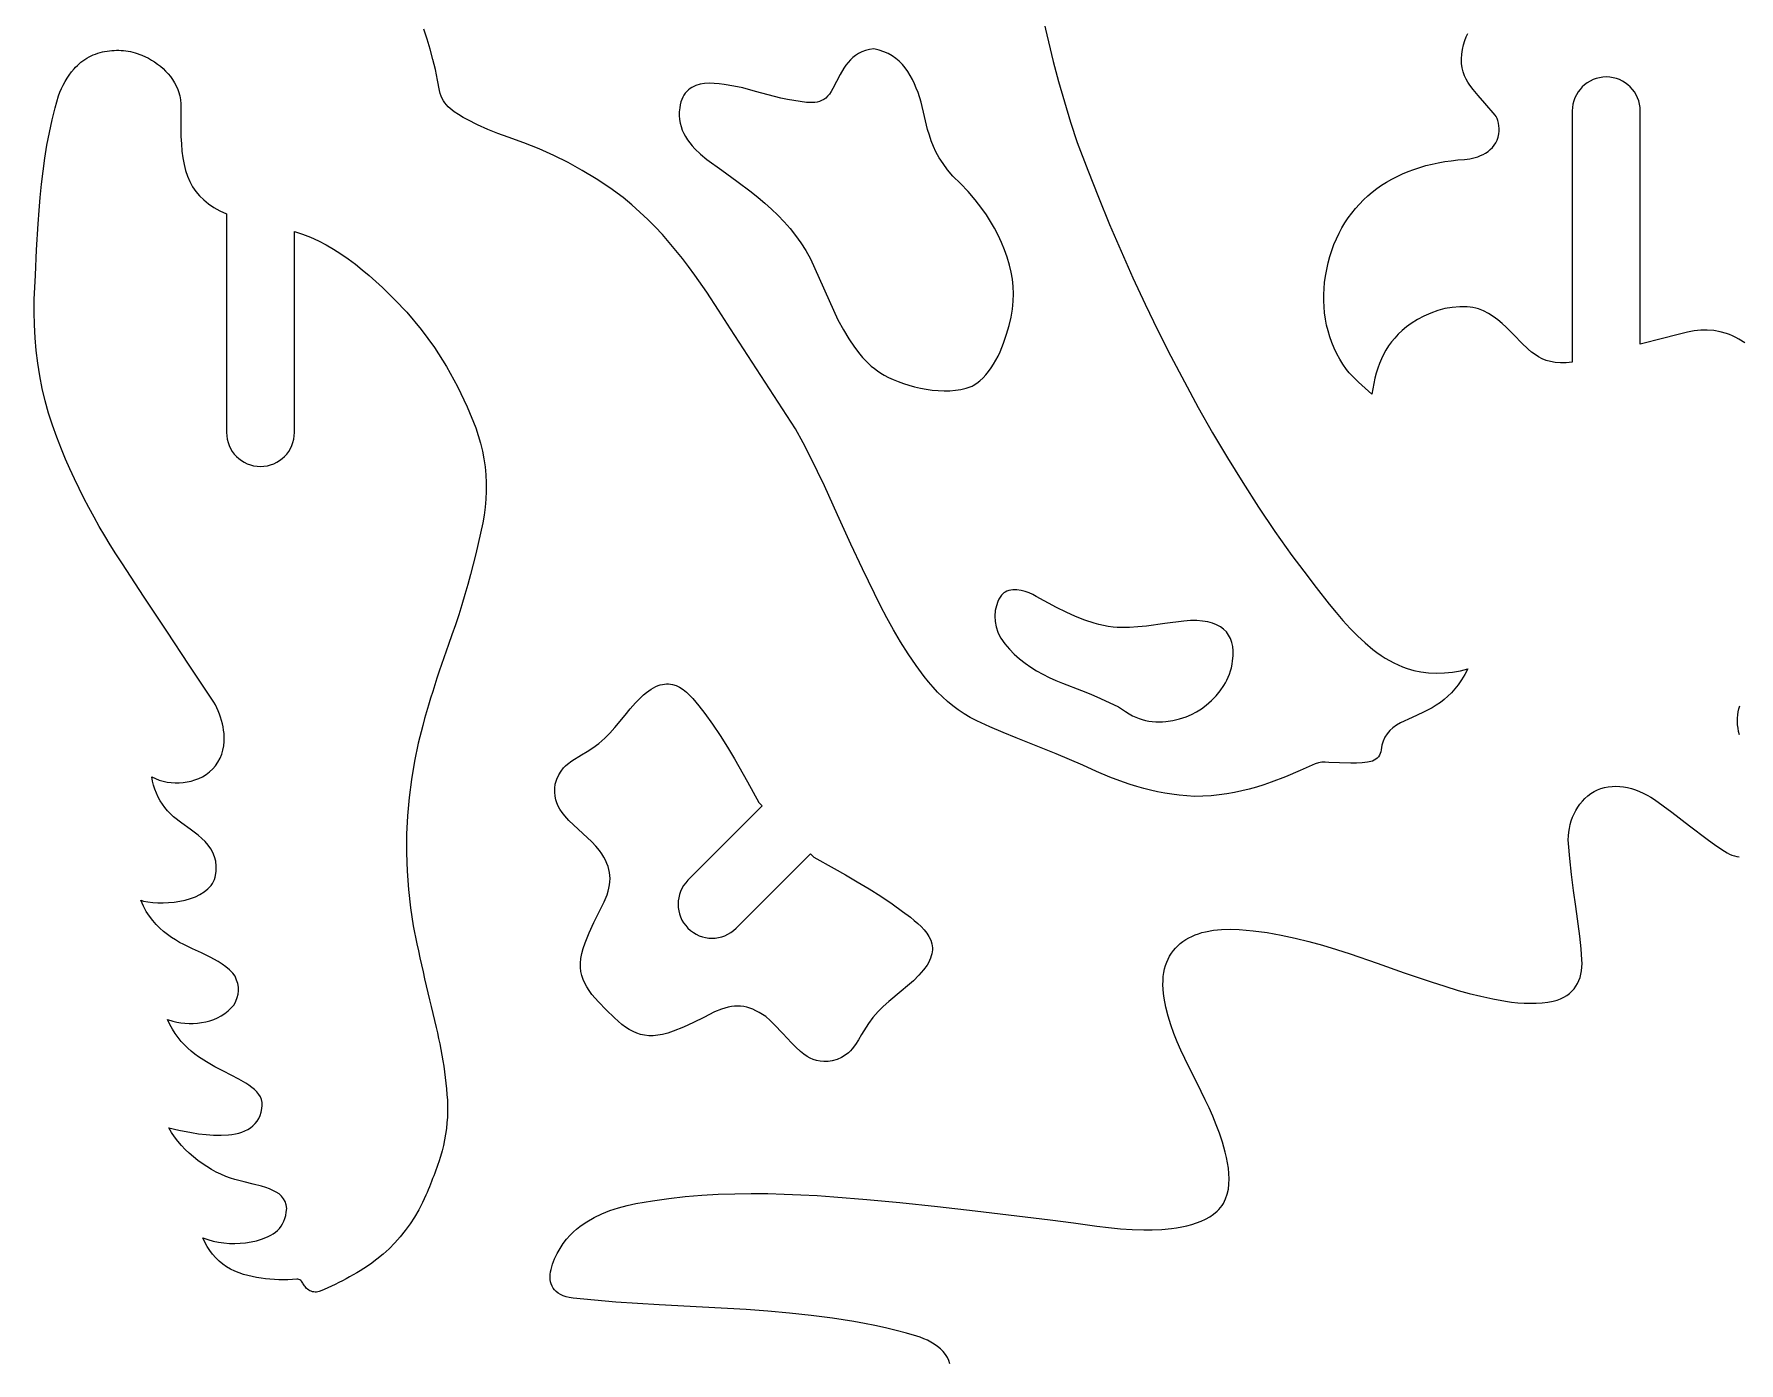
# Model space of a CAD drawing. Extents: x 4 to 246, y 5 to 420.
# Drawn here: x 4.5 to 79.9, y 166.5 to 225.2 of the extents above; entities that cross this region are included whole.
import ezdxf

# ---------------------------------------------------------------- set-up
doc = ezdxf.new("R2010")
doc.units = 0
doc.layers.add('IMPORT_-_TIRANO', color=18, linetype='CONTINUOUS')

msp = doc.modelspace()

# ---------------------------------------------------------------- linework, layer by layer
at = {"layer": 'IMPORT_-_TIRANO'}
for points in [[(49.134, 225.743), (49.331, 224.875), (49.547, 223.998), (49.784, 223.114), (50.039, 222.221), (50.314, 221.322), (50.607, 220.417), (51.068, 219.204), (51.544, 218), (52.035, 216.805), (52.543, 215.62), (53.067, 214.444), (53.608, 213.278), (54.167, 212.121), (54.744, 210.975), (55.34, 209.838), (55.955, 208.711), (56.591, 207.595), (57.247, 206.488), (57.925, 205.392), (58.624, 204.307), (59.346, 203.232), (60.091, 202.167), (60.619, 201.484), (61.169, 200.758), (61.745, 200.017), (62.044, 199.652), (62.352, 199.294), (62.668, 198.948), (62.994, 198.618), (63.33, 198.307), (63.677, 198.018), (63.855, 197.884), (64.035, 197.757), (64.219, 197.638), (64.405, 197.527), (64.595, 197.424), (64.788, 197.331), (64.984, 197.247), (65.183, 197.173), (65.476, 197.088), (65.795, 197.026), (66.134, 196.985), (66.485, 196.969), (66.841, 196.978), (67.196, 197.012), (67.37, 197.04), (67.542, 197.075), (67.709, 197.116), (67.872, 197.165), (67.732, 196.905), (67.591, 196.672), (67.448, 196.461), (67.301, 196.272), (67.149, 196.101), (66.992, 195.946), (66.828, 195.806), (66.657, 195.676), (66.476, 195.556), (66.287, 195.443), (65.874, 195.226), (65.41, 195.007), (64.887, 194.767), (64.711, 194.669), (64.555, 194.557), (64.418, 194.431), (64.302, 194.29), (64.206, 194.135), (64.13, 193.966), (64.075, 193.781), (64.041, 193.581), (64.024, 193.493), (63.998, 193.413), (63.964, 193.34), (63.921, 193.274), (63.869, 193.215), (63.807, 193.164), (63.735, 193.12), (63.652, 193.084), (63.432, 193.039), (63.195, 193.011), (62.949, 192.998), (62.696, 192.995), (62.193, 193.009), (61.725, 193.028), (61.568, 193.034), (61.419, 193.029), (61.273, 193.006), (61.124, 192.957), (60.461, 192.662), (59.814, 192.39), (59.175, 192.147), (58.856, 192.037), (58.535, 191.937), (58.212, 191.846), (57.885, 191.765), (57.554, 191.694), (57.216, 191.635), (56.872, 191.588), (56.519, 191.554), (56.157, 191.533), (55.785, 191.525), (55.445, 191.545), (55.114, 191.576), (54.789, 191.616), (54.471, 191.666), (54.158, 191.725), (53.85, 191.793), (53.546, 191.869), (53.244, 191.954), (52.945, 192.047), (52.648, 192.148), (52.054, 192.372), (51.456, 192.623), (50.848, 192.9), (50.267, 193.156), (49.681, 193.4), (48.503, 193.87), (47.914, 194.105), (47.327, 194.346), (46.744, 194.598), (46.167, 194.865), (45.88, 195.015), (45.608, 195.177), (45.35, 195.348), (45.105, 195.531), (44.872, 195.723), (44.649, 195.924), (44.437, 196.134), (44.233, 196.353), (44.036, 196.58), (43.847, 196.815), (43.483, 197.305), (43.135, 197.821), (42.792, 198.359), (42.489, 198.882), (42.197, 199.413), (41.915, 199.949), (41.641, 200.491), (41.111, 201.583), (40.596, 202.678), (40.012, 203.965), (39.432, 205.249), (39.133, 205.886), (38.823, 206.519), (38.499, 207.145), (38.156, 207.765), (35.282, 212.191), (34.754, 213.012), (34.231, 213.803), (33.702, 214.565), (33.431, 214.936), (33.154, 215.299), (32.87, 215.657), (32.576, 216.007), (32.272, 216.352), (31.955, 216.69), (31.624, 217.023), (31.279, 217.35), (30.916, 217.671), (30.535, 217.987), (29.942, 218.415), (29.341, 218.815), (28.73, 219.187), (28.107, 219.533), (27.47, 219.853), (26.818, 220.146), (26.148, 220.415), (25.459, 220.66), (25.002, 220.819), (24.55, 220.998), (24.105, 221.197), (23.671, 221.418), (23.462, 221.533), (23.258, 221.653), (23.063, 221.782), (22.884, 221.924), (22.802, 222.002), (22.725, 222.084), (22.655, 222.172), (22.592, 222.267), (22.536, 222.367), (22.489, 222.475), (22.45, 222.591), (22.421, 222.715), (22.337, 223.182), (22.24, 223.642), (22.129, 224.097), (22.006, 224.547), (21.869, 224.993), (21.719, 225.436)], [(80.109, 211.565), (79.843, 211.735), (79.709, 211.809), (79.574, 211.875), (79.438, 211.933), (79.301, 211.984), (79.023, 212.061), (78.741, 212.109), (78.455, 212.13), (78.166, 212.124), (77.873, 212.092), (77.578, 212.037), (77.054, 211.914), (76.532, 211.782), (75.49, 211.506), (75.49, 221.816), (75.483, 221.97), (75.46, 222.119), (75.423, 222.263), (75.372, 222.401), (75.309, 222.532), (75.234, 222.656), (75.147, 222.772), (75.05, 222.878), (74.944, 222.975), (74.828, 223.062), (74.704, 223.137), (74.573, 223.2), (74.435, 223.251), (74.291, 223.288), (74.141, 223.311), (73.988, 223.319), (73.834, 223.311), (73.685, 223.288), (73.541, 223.251), (73.403, 223.2), (73.272, 223.137), (73.148, 223.062), (73.032, 222.975), (72.925, 222.878), (72.828, 222.772), (72.742, 222.656), (72.667, 222.532), (72.603, 222.401), (72.553, 222.263), (72.516, 222.119), (72.493, 221.97), (72.485, 221.816), (72.485, 210.714), (72.21, 210.69), (71.96, 210.686), (71.733, 210.702), (71.526, 210.738), (71.336, 210.791), (71.16, 210.861), (70.996, 210.947), (70.84, 211.047), (70.691, 211.161), (70.544, 211.288), (70.249, 211.575), (69.932, 211.9), (69.571, 212.255), (69.382, 212.427), (69.19, 212.589), (68.991, 212.737), (68.785, 212.869), (68.568, 212.98), (68.34, 213.069), (68.22, 213.103), (68.097, 213.13), (67.969, 213.15), (67.838, 213.162), (67.674, 213.167), (67.51, 213.165), (67.184, 213.137), (66.86, 213.08), (66.542, 212.996), (66.231, 212.887), (65.93, 212.754), (65.641, 212.598), (65.367, 212.423), (65.159, 212.27), (64.969, 212.113), (64.796, 211.95), (64.638, 211.782), (64.494, 211.608), (64.365, 211.429), (64.248, 211.244), (64.143, 211.053), (64.05, 210.856), (63.966, 210.653), (63.891, 210.443), (63.825, 210.228), (63.766, 210.005), (63.713, 209.776), (63.624, 209.297), (63.336, 209.567), (63.042, 209.834), (62.761, 210.107), (62.63, 210.249), (62.511, 210.397), (62.352, 210.62), (62.207, 210.851), (62.076, 211.089), (61.96, 211.332), (61.857, 211.582), (61.767, 211.836), (61.691, 212.094), (61.628, 212.356), (61.579, 212.621), (61.542, 212.889), (61.517, 213.158), (61.505, 213.428), (61.506, 213.7), (61.518, 213.971), (61.542, 214.241), (61.579, 214.51), (61.631, 214.808), (61.695, 215.098), (61.77, 215.378), (61.856, 215.65), (61.952, 215.913), (62.059, 216.168), (62.176, 216.413), (62.302, 216.65), (62.438, 216.878), (62.584, 217.097), (62.739, 217.307), (62.903, 217.509), (63.075, 217.701), (63.256, 217.885), (63.446, 218.06), (63.643, 218.226), (63.848, 218.384), (64.061, 218.532), (64.282, 218.672), (64.51, 218.802), (64.744, 218.924), (64.986, 219.037), (65.234, 219.141), (65.488, 219.236), (65.749, 219.322), (66.015, 219.399), (66.287, 219.468), (66.565, 219.527), (66.848, 219.577), (67.136, 219.619), (67.428, 219.651), (67.725, 219.674), (67.955, 219.701), (68.194, 219.756), (68.314, 219.794), (68.432, 219.841), (68.547, 219.895), (68.658, 219.958), (68.764, 220.029), (68.863, 220.11), (68.953, 220.2), (69.035, 220.3), (69.105, 220.41), (69.164, 220.53), (69.21, 220.661), (69.241, 220.803), (69.252, 220.92), (69.252, 221.041), (69.241, 221.162), (69.222, 221.28), (69.195, 221.39), (69.162, 221.488), (69.124, 221.57), (69.084, 221.631), (68.616, 222.168), (68.331, 222.498), (68.107, 222.77), (67.964, 222.952), (67.864, 223.089), (67.79, 223.215), (67.725, 223.364), (67.666, 223.541), (67.622, 223.727), (67.595, 223.921), (67.587, 224.119), (67.6, 224.324), (67.633, 224.534), (67.681, 224.74), (67.74, 224.934), (67.8, 225.096), (67.864, 225.234)], [(79.877, 194.238), (79.839, 194.391), (79.812, 194.542), (79.795, 194.692), (79.787, 194.839), (79.789, 194.984), (79.8, 195.126), (79.82, 195.264), (79.849, 195.4), (79.886, 195.531)], [(44.972, 166.44), (44.931, 166.589), (44.866, 166.73), (44.781, 166.864), (44.678, 166.989), (44.56, 167.106), (44.429, 167.214), (44.288, 167.313), (44.139, 167.403), (43.985, 167.484), (43.828, 167.555), (43.671, 167.616), (43.516, 167.667), (43.057, 167.798), (42.596, 167.919), (42.133, 168.031), (41.667, 168.134), (41.2, 168.228), (40.731, 168.314), (39.788, 168.464), (38.839, 168.588), (37.886, 168.689), (36.929, 168.773), (35.969, 168.842), (34.046, 168.952), (32.124, 169.053), (31.167, 169.11), (30.213, 169.176), (29.264, 169.255), (28.32, 169.352), (28.157, 169.376), (28.01, 169.411), (27.879, 169.455), (27.763, 169.507), (27.662, 169.568), (27.575, 169.637), (27.501, 169.713), (27.441, 169.795), (27.392, 169.883), (27.356, 169.977), (27.33, 170.075), (27.315, 170.178), (27.31, 170.285), (27.315, 170.394), (27.328, 170.507), (27.35, 170.621), (27.415, 170.854), (27.507, 171.089), (27.619, 171.32), (27.749, 171.544), (27.89, 171.756), (28.038, 171.952), (28.189, 172.127), (28.338, 172.276), (28.476, 172.398), (28.62, 172.513), (28.77, 172.623), (28.925, 172.726), (29.25, 172.913), (29.594, 173.078), (29.953, 173.221), (30.325, 173.343), (30.709, 173.445), (31.102, 173.529), (31.827, 173.654), (32.553, 173.756), (33.28, 173.836), (34.008, 173.897), (34.737, 173.939), (35.466, 173.964), (36.195, 173.973), (36.925, 173.968), (37.656, 173.949), (38.386, 173.919), (39.117, 173.879), (39.847, 173.829), (41.308, 173.709), (42.767, 173.57), (44.431, 173.394), (46.092, 173.203), (49.409, 172.806), (50.44, 172.671), (51.475, 172.53), (51.993, 172.468), (52.511, 172.416), (53.03, 172.378), (53.549, 172.36), (53.924, 172.362), (54.338, 172.381), (54.776, 172.424), (54.999, 172.456), (55.223, 172.496), (55.445, 172.545), (55.664, 172.603), (55.876, 172.671), (56.082, 172.75), (56.278, 172.841), (56.462, 172.944), (56.634, 173.059), (56.79, 173.189), (56.871, 173.269), (56.944, 173.354), (57.01, 173.443), (57.069, 173.536), (57.165, 173.732), (57.237, 173.941), (57.285, 174.159), (57.312, 174.386), (57.32, 174.618), (57.311, 174.855), (57.288, 175.093), (57.252, 175.331), (57.205, 175.567), (57.15, 175.798), (57.025, 176.24), (56.893, 176.639), (56.753, 177.014), (56.6, 177.385), (56.436, 177.752), (56.263, 178.117), (55.902, 178.843), (55.537, 179.57), (55.36, 179.935), (55.189, 180.302), (55.028, 180.673), (54.878, 181.047), (54.743, 181.427), (54.625, 181.811), (54.526, 182.202), (54.449, 182.601), (54.42, 182.809), (54.402, 183.009), (54.395, 183.202), (54.398, 183.386), (54.411, 183.564), (54.434, 183.733), (54.467, 183.895), (54.509, 184.049), (54.561, 184.196), (54.621, 184.336), (54.69, 184.468), (54.768, 184.593), (54.854, 184.711), (54.948, 184.821), (55.05, 184.924), (55.16, 185.021), (55.277, 185.11), (55.401, 185.192), (55.532, 185.267), (55.669, 185.336), (55.813, 185.398), (55.964, 185.453), (56.12, 185.501), (56.282, 185.542), (56.622, 185.606), (56.982, 185.643), (57.361, 185.655), (57.756, 185.643), (58.381, 185.588), (59.002, 185.504), (59.619, 185.395), (60.233, 185.263), (60.844, 185.111), (61.453, 184.942), (62.059, 184.758), (62.663, 184.564), (63.865, 184.153), (65.062, 183.731), (66.255, 183.323), (66.852, 183.131), (67.448, 182.951), (67.924, 182.818), (68.438, 182.688), (68.977, 182.57), (69.53, 182.473), (69.807, 182.435), (70.084, 182.405), (70.359, 182.386), (70.629, 182.378), (70.894, 182.381), (71.152, 182.398), (71.402, 182.429), (71.642, 182.476), (71.814, 182.523), (71.972, 182.581), (72.117, 182.649), (72.248, 182.728), (72.367, 182.816), (72.473, 182.913), (72.568, 183.019), (72.65, 183.133), (72.721, 183.256), (72.78, 183.386), (72.829, 183.523), (72.866, 183.667), (72.894, 183.817), (72.911, 183.974), (72.918, 184.135), (72.916, 184.302), (72.881, 184.779), (72.818, 185.343), (72.639, 186.655), (72.541, 187.362), (72.449, 188.074), (72.371, 188.772), (72.317, 189.435), (72.311, 189.604), (72.317, 189.773), (72.333, 189.942), (72.359, 190.11), (72.396, 190.276), (72.442, 190.439), (72.499, 190.599), (72.566, 190.755), (72.643, 190.905), (72.73, 191.049), (72.826, 191.186), (72.932, 191.315), (73.048, 191.435), (73.173, 191.546), (73.307, 191.646), (73.451, 191.735), (73.599, 191.81), (73.754, 191.869), (73.912, 191.915), (74.075, 191.947), (74.242, 191.965), (74.411, 191.97), (74.583, 191.963), (74.756, 191.942), (74.93, 191.91), (75.105, 191.867), (75.279, 191.812), (75.452, 191.746), (75.624, 191.669), (75.794, 191.582), (75.961, 191.486), (76.125, 191.38), (76.506, 191.111), (76.892, 190.825), (77.67, 190.229), (78.45, 189.638), (78.837, 189.358), (79.22, 189.097), (79.329, 189.031), (79.437, 188.975), (79.545, 188.929), (79.653, 188.893), (79.759, 188.867), (79.864, 188.849)]]:
    msp.add_lwpolyline(points, dxfattribs=at)
for points in [[(41.615, 224.561), (41.423, 224.529), (41.248, 224.484), (41.089, 224.425), (40.943, 224.354), (40.811, 224.271), (40.69, 224.177), (40.578, 224.073), (40.476, 223.96), (40.381, 223.838), (40.291, 223.708), (40.125, 223.428), (39.966, 223.124), (39.803, 222.805), (39.73, 222.674), (39.653, 222.562), (39.573, 222.467), (39.489, 222.388), (39.401, 222.325), (39.309, 222.275), (39.212, 222.237), (39.11, 222.211), (39.003, 222.195), (38.89, 222.189), (38.646, 222.198), (38.078, 222.275), (37.793, 222.325), (37.509, 222.384), (36.943, 222.523), (36.382, 222.679), (35.825, 222.838), (35.43, 222.918), (35.001, 222.993), (34.781, 223.02), (34.561, 223.037), (34.345, 223.04), (34.136, 223.027), (33.935, 222.994), (33.746, 222.938), (33.658, 222.901), (33.573, 222.857), (33.493, 222.805), (33.418, 222.747), (33.348, 222.68), (33.283, 222.605), (33.225, 222.521), (33.172, 222.428), (33.127, 222.326), (33.089, 222.214), (33.058, 222.092), (33.035, 221.959), (33.018, 221.782), (33.016, 221.61), (33.03, 221.443), (33.057, 221.282), (33.098, 221.125), (33.151, 220.972), (33.217, 220.824), (33.294, 220.681), (33.381, 220.541), (33.479, 220.406), (33.585, 220.274), (33.7, 220.146), (33.953, 219.9), (34.231, 219.667), (34.898, 219.193), (35.555, 218.721), (36.193, 218.24), (36.502, 217.993), (36.804, 217.738), (37.096, 217.476), (37.379, 217.204), (37.651, 216.92), (37.911, 216.624), (38.158, 216.314), (38.391, 215.988), (38.608, 215.645), (38.81, 215.283), (40.024, 212.585), (40.272, 212.14), (40.514, 211.741), (40.755, 211.384), (40.997, 211.068), (41.12, 210.924), (41.245, 210.789), (41.373, 210.662), (41.504, 210.544), (41.638, 210.433), (41.777, 210.33), (41.921, 210.234), (42.069, 210.146), (42.261, 210.044), (42.469, 209.947), (42.691, 209.856), (42.924, 209.771), (43.167, 209.694), (43.418, 209.626), (43.675, 209.568), (43.935, 209.52), (44.198, 209.483), (44.46, 209.46), (44.72, 209.449), (44.976, 209.454), (45.226, 209.474), (45.468, 209.51), (45.699, 209.564), (45.919, 209.636), (45.964, 209.657), (46.008, 209.679), (46.161, 209.779), (46.305, 209.893), (46.441, 210.02), (46.57, 210.158), (46.691, 210.306), (46.805, 210.464), (46.912, 210.631), (47.012, 210.804), (47.106, 210.985), (47.193, 211.17), (47.349, 211.553), (47.482, 211.945), (47.595, 212.338), (47.68, 212.707), (47.74, 213.062), (47.775, 213.404), (47.786, 213.737), (47.775, 214.061), (47.742, 214.379), (47.688, 214.694), (47.615, 215.005), (47.514, 215.348), (47.398, 215.682), (47.265, 216.007), (47.117, 216.324), (46.955, 216.634), (46.779, 216.935), (46.591, 217.228), (46.39, 217.513), (46.096, 217.891), (45.782, 218.255), (45.45, 218.605), (45.101, 218.942), (44.87, 219.22), (44.673, 219.488), (44.505, 219.749), (44.363, 220.008), (44.251, 220.247), (44.155, 220.491), (44.07, 220.742), (43.994, 221.003), (43.856, 221.569), (43.715, 222.212), (43.57, 222.628), (43.492, 222.829), (43.409, 223.023), (43.319, 223.21), (43.223, 223.39), (43.118, 223.56), (43.004, 223.721), (42.879, 223.872), (42.742, 224.011), (42.592, 224.138), (42.429, 224.252), (42.251, 224.352), (42.056, 224.437), (41.845, 224.507)], [(20.977, 212.92), (21.609, 212.159), (22.195, 211.356), (22.73, 210.517), (23.214, 209.644), (23.644, 208.74), (24.018, 207.81), (24.133, 207.474), (24.232, 207.134), (24.315, 206.788), (24.382, 206.439), (24.433, 206.087), (24.468, 205.732), (24.486, 205.376), (24.488, 205.02), (24.473, 204.664), (24.443, 204.309), (24.396, 203.956), (24.333, 203.607), (24.236, 203.15), (24.134, 202.695), (24.027, 202.241), (23.914, 201.788), (23.796, 201.337), (23.672, 200.888), (23.542, 200.441), (23.408, 199.995), (23.268, 199.551), (23.122, 199.109), (22.971, 198.669), (22.815, 198.231), (22.71, 197.937), (22.605, 197.643), (22.504, 197.348), (22.404, 197.052), (22.307, 196.755), (22.211, 196.458), (22.117, 196.16), (22.025, 195.861), (21.936, 195.562), (21.848, 195.262), (21.762, 194.961), (21.678, 194.66), (21.48, 193.873), (21.312, 193.078), (21.177, 192.277), (21.074, 191.47), (21.004, 190.66), (20.965, 189.847), (20.959, 189.033), (20.987, 188.22), (21.047, 187.408), (21.138, 186.601), (21.262, 185.797), (21.419, 185), (21.486, 184.692), (21.554, 184.384), (21.623, 184.076), (21.692, 183.768), (21.761, 183.461), (21.832, 183.153), (21.903, 182.846), (21.975, 182.539), (22.047, 182.232), (22.12, 181.926), (22.193, 181.619), (22.268, 181.313), (22.326, 181.07), (22.38, 180.825), (22.432, 180.581), (22.48, 180.335), (22.524, 180.089), (22.566, 179.842), (22.605, 179.595), (22.64, 179.347), (22.673, 179.099), (22.701, 178.85), (22.727, 178.601), (22.75, 178.351), (22.766, 178.1), (22.774, 177.848), (22.774, 177.596), (22.765, 177.343), (22.747, 177.091), (22.721, 176.841), (22.686, 176.591), (22.642, 176.343), (22.59, 176.097), (22.53, 175.852), (22.461, 175.611), (22.384, 175.372), (22.342, 175.247), (22.298, 175.123), (22.253, 175), (22.208, 174.876), (22.162, 174.753), (22.115, 174.63), (22.068, 174.507), (22.019, 174.385), (21.97, 174.263), (21.921, 174.142), (21.87, 174.021), (21.818, 173.899), (21.667, 173.569), (21.5, 173.246), (21.317, 172.933), (21.12, 172.63), (20.908, 172.338), (20.681, 172.057), (20.443, 171.789), (20.191, 171.534), (19.928, 171.292), (19.652, 171.065), (19.367, 170.853), (19.071, 170.657), (18.918, 170.561), (18.762, 170.468), (18.606, 170.376), (18.448, 170.288), (18.289, 170.201), (18.129, 170.116), (17.969, 170.034), (17.807, 169.954), (17.644, 169.876), (17.48, 169.801), (17.316, 169.728), (17.15, 169.657), (17.094, 169.637), (17.036, 169.623), (16.978, 169.615), (16.918, 169.614), (16.859, 169.62), (16.802, 169.632), (16.745, 169.65), (16.691, 169.674), (16.639, 169.704), (16.591, 169.739), (16.545, 169.779), (16.505, 169.825), (16.477, 169.861), (16.45, 169.898), (16.423, 169.936), (16.398, 169.974), (16.374, 170.014), (16.351, 170.055), (16.324, 170.094), (16.29, 170.129), (16.25, 170.155), (16.206, 170.174), (16.16, 170.184), (16.113, 170.184), (15.915, 170.17), (15.718, 170.161), (15.52, 170.159), (15.322, 170.162), (15.124, 170.171), (14.926, 170.186), (14.729, 170.207), (14.532, 170.234), (14.337, 170.267), (14.142, 170.305), (13.948, 170.349), (13.756, 170.4), (13.561, 170.462), (13.372, 170.539), (13.187, 170.631), (13.01, 170.736), (12.841, 170.856), (12.681, 170.989), (12.531, 171.133), (12.392, 171.29), (12.263, 171.455), (12.148, 171.632), (12.044, 171.816), (11.955, 172.008), (12.184, 171.933), (12.417, 171.871), (12.653, 171.823), (12.891, 171.79), (13.131, 171.77), (13.372, 171.764), (13.611, 171.772), (13.851, 171.794), (14.088, 171.83), (14.324, 171.88), (14.595, 171.964), (14.842, 172.066), (14.957, 172.125), (15.064, 172.191), (15.164, 172.263), (15.256, 172.342), (15.34, 172.429), (15.415, 172.525), (15.481, 172.63), (15.538, 172.744), (15.585, 172.869), (15.622, 173.004), (15.648, 173.151), (15.664, 173.31), (15.642, 173.472), (15.596, 173.616), (15.527, 173.742), (15.437, 173.854), (15.328, 173.951), (15.201, 174.037), (15.059, 174.112), (14.904, 174.178), (14.736, 174.237), (14.558, 174.291), (14.179, 174.388), (13.781, 174.483), (13.379, 174.588), (13.175, 174.653), (12.969, 174.73), (12.76, 174.82), (12.551, 174.922), (12.343, 175.035), (12.136, 175.159), (11.933, 175.293), (11.734, 175.437), (11.542, 175.59), (11.356, 175.752), (11.178, 175.921), (11.011, 176.099), (10.854, 176.283), (10.709, 176.473), (10.578, 176.67), (10.462, 176.872), (10.895, 176.775), (11.459, 176.664), (11.773, 176.615), (12.1, 176.576), (12.432, 176.551), (12.764, 176.546), (13.087, 176.564), (13.244, 176.583), (13.396, 176.61), (13.544, 176.646), (13.684, 176.689), (13.818, 176.742), (13.944, 176.805), (14.062, 176.879), (14.169, 176.963), (14.267, 177.059), (14.353, 177.167), (14.427, 177.287), (14.489, 177.421), (14.536, 177.569), (14.569, 177.731), (14.588, 177.868), (14.582, 177.999), (14.553, 178.123), (14.503, 178.24), (14.433, 178.352), (14.345, 178.459), (14.242, 178.562), (14.124, 178.66), (13.993, 178.755), (13.852, 178.848), (13.543, 179.026), (12.874, 179.372), (12.487, 179.576), (12.119, 179.786), (11.771, 180.011), (11.605, 180.131), (11.445, 180.259), (11.291, 180.394), (11.144, 180.539), (11.002, 180.694), (10.868, 180.861), (10.74, 181.04), (10.619, 181.232), (10.506, 181.44), (10.4, 181.663), (10.627, 181.585), (10.804, 181.547), (10.984, 181.518), (11.167, 181.498), (11.351, 181.489), (11.536, 181.491), (11.721, 181.503), (11.905, 181.527), (12.086, 181.562), (12.264, 181.61), (12.438, 181.67), (12.606, 181.743), (12.769, 181.83), (12.924, 181.93), (13.071, 182.044), (13.209, 182.173), (13.337, 182.317), (13.419, 182.474), (13.479, 182.629), (13.517, 182.783), (13.534, 182.937), (13.529, 183.092), (13.502, 183.248), (13.453, 183.408), (13.382, 183.571), (13.29, 183.705), (13.135, 183.858), (12.975, 183.994), (12.809, 184.115), (12.638, 184.225), (12.277, 184.421), (11.894, 184.605), (11.504, 184.786), (11.121, 184.973), (10.933, 185.072), (10.748, 185.177), (10.568, 185.29), (10.391, 185.413), (10.22, 185.547), (10.055, 185.694), (9.896, 185.855), (9.743, 186.033), (9.598, 186.228), (9.461, 186.442), (9.332, 186.678), (9.213, 186.937), (9.337, 186.899), (9.532, 186.863), (9.744, 186.838), (9.969, 186.823), (10.205, 186.82), (10.447, 186.83), (10.691, 186.853), (10.935, 186.889), (11.175, 186.941), (11.407, 187.007), (11.627, 187.089), (11.833, 187.188), (12.019, 187.304), (12.184, 187.438), (12.256, 187.512), (12.322, 187.591), (12.381, 187.674), (12.432, 187.763), (12.474, 187.856), (12.508, 187.955), (12.545, 188.209), (12.551, 188.443), (12.527, 188.658), (12.477, 188.857), (12.402, 189.041), (12.306, 189.212), (12.19, 189.372), (12.057, 189.523), (11.909, 189.666), (11.749, 189.805), (11.401, 190.073), (11.031, 190.341), (10.66, 190.626), (10.526, 190.751), (10.399, 190.884), (10.282, 191.025), (10.173, 191.175), (10.073, 191.332), (9.984, 191.494), (9.905, 191.663), (9.836, 191.837), (9.778, 192.015), (9.732, 192.197), (9.697, 192.381), (9.861, 192.307), (10.03, 192.245), (10.201, 192.195), (10.376, 192.158), (10.554, 192.133), (10.731, 192.121), (10.91, 192.121), (11.088, 192.134), (11.265, 192.16), (11.44, 192.198), (11.611, 192.249), (11.779, 192.311), (11.948, 192.392), (12.108, 192.49), (12.257, 192.606), (12.394, 192.736), (12.517, 192.881), (12.626, 193.039), (12.717, 193.207), (12.793, 193.386), (12.849, 193.571), (12.888, 193.761), (12.907, 193.954), (12.907, 194.148), (12.897, 194.296), (12.879, 194.444), (12.855, 194.591), (12.825, 194.737), (12.788, 194.881), (12.745, 195.023), (12.696, 195.162), (12.641, 195.3), (12.579, 195.434), (12.511, 195.565), (12.438, 195.693), (12.36, 195.817), (11.359, 197.319), (10.361, 198.824), (9.365, 200.33), (8.373, 201.839), (8.116, 202.237), (7.864, 202.639), (7.62, 203.045), (7.382, 203.455), (7.15, 203.869), (6.925, 204.287), (6.705, 204.709), (6.492, 205.134), (6.286, 205.563), (6.086, 205.996), (5.893, 206.431), (5.706, 206.87), (5.5, 207.393), (5.312, 207.924), (5.144, 208.461), (4.994, 209.005), (4.864, 209.555), (4.753, 210.109), (4.663, 210.667), (4.592, 211.229), (4.542, 211.792), (4.511, 212.358), (4.5, 212.924), (4.51, 213.49), (4.555, 214.561), (4.606, 215.679), (4.674, 216.83), (4.717, 217.412), (4.767, 217.996), (4.826, 218.579), (4.896, 219.16), (4.976, 219.737), (5.068, 220.307), (5.174, 220.869), (5.295, 221.42), (5.431, 221.959), (5.585, 222.483), (5.644, 222.645), (5.712, 222.805), (5.787, 222.961), (5.868, 223.113), (5.958, 223.26), (6.053, 223.403), (6.156, 223.54), (6.264, 223.672), (6.337, 223.752), (6.412, 223.828), (6.491, 223.901), (6.573, 223.969), (6.657, 224.034), (6.746, 224.095), (6.835, 224.151), (6.927, 224.203), (7.022, 224.251), (7.118, 224.295), (7.216, 224.333), (7.316, 224.367), (7.416, 224.396), (7.518, 224.423), (7.619, 224.444), (7.723, 224.463), (7.826, 224.478), (7.93, 224.489), (8.034, 224.496), (8.138, 224.5), (8.242, 224.499), (8.346, 224.495), (8.45, 224.487), (8.554, 224.476), (8.762, 224.441), (8.967, 224.391), (9.264, 224.281), (9.551, 224.145), (9.69, 224.066), (9.824, 223.982), (9.954, 223.89), (10.08, 223.792), (10.199, 223.688), (10.314, 223.577), (10.421, 223.459), (10.523, 223.334), (10.617, 223.203), (10.703, 223.066), (10.782, 222.921), (10.851, 222.77), (10.888, 222.67), (10.935, 222.49), (10.966, 222.311), (10.983, 222.133), (10.991, 221.954), (10.989, 221.593), (10.982, 221.224), (10.982, 221.046), (10.99, 220.693), (11.008, 220.357), (11.036, 220.039), (11.076, 219.738), (11.13, 219.454), (11.198, 219.185), (11.283, 218.932), (11.385, 218.694), (11.506, 218.47), (11.648, 218.261), (11.811, 218.065), (11.998, 217.882), (12.209, 217.712), (12.446, 217.554), (12.711, 217.408), (13.004, 217.273), (13.004, 207.61), (13.012, 207.456), (13.035, 207.307), (13.072, 207.163), (13.122, 207.025), (13.186, 206.893), (13.261, 206.77), (13.347, 206.654), (13.444, 206.547), (13.551, 206.45), (13.667, 206.364), (13.791, 206.288), (13.922, 206.225), (14.06, 206.175), (14.204, 206.138), (14.353, 206.115), (14.507, 206.107), (14.66, 206.115), (14.81, 206.138), (14.954, 206.175), (15.092, 206.225), (15.223, 206.288), (15.347, 206.364), (15.462, 206.45), (15.569, 206.547), (15.666, 206.654), (15.753, 206.77), (15.828, 206.893), (15.891, 207.025), (15.942, 207.163), (15.979, 207.307), (16.001, 207.456), (16.009, 207.61), (16.009, 216.485), (16.367, 216.371), (16.719, 216.234), (17.065, 216.077), (17.404, 215.901), (17.738, 215.708), (18.065, 215.499), (18.385, 215.277), (18.7, 215.042), (19.007, 214.797), (19.309, 214.543), (19.604, 214.281), (19.892, 214.014), (20.448, 213.469)], [(48.794, 200.353), (48.646, 200.44), (48.482, 200.518), (48.306, 200.583), (48.123, 200.63), (47.938, 200.656), (47.756, 200.655), (47.667, 200.643), (47.58, 200.623), (47.497, 200.594), (47.417, 200.555), (47.388, 200.536), (47.359, 200.515), (47.333, 200.492), (47.262, 200.413), (47.2, 200.327), (47.148, 200.235), (47.102, 200.14), (47.031, 199.939), (46.978, 199.735), (46.965, 199.487), (46.979, 199.253), (47.021, 199.023), (47.092, 198.785), (47.16, 198.65), (47.236, 198.519), (47.409, 198.268), (47.606, 198.033), (47.823, 197.813), (48.055, 197.607), (48.298, 197.415), (48.548, 197.237), (48.801, 197.073), (49.082, 196.918), (49.368, 196.774), (49.659, 196.642), (49.955, 196.521), (50.799, 196.203), (51.213, 196.039), (51.635, 195.852), (52.429, 195.478), (52.739, 195.268), (52.894, 195.176), (53.051, 195.091), (53.193, 195.025), (53.337, 194.968), (53.482, 194.921), (53.628, 194.882), (53.776, 194.853), (53.925, 194.832), (54.074, 194.819), (54.225, 194.815), (54.375, 194.818), (54.526, 194.829), (54.828, 194.872), (55.128, 194.944), (55.425, 195.04), (55.658, 195.138), (55.881, 195.256), (56.095, 195.395), (56.302, 195.556), (56.536, 195.763), (56.745, 195.974), (56.93, 196.193), (57.09, 196.423), (57.16, 196.543), (57.224, 196.667), (57.282, 196.795), (57.333, 196.928), (57.378, 197.066), (57.417, 197.21), (57.449, 197.36), (57.474, 197.516), (57.496, 197.74), (57.497, 197.952), (57.479, 198.149), (57.44, 198.332), (57.38, 198.5), (57.299, 198.654), (57.198, 198.792), (57.075, 198.914), (56.932, 199.019), (56.767, 199.109), (56.58, 199.181), (56.372, 199.235), (56.142, 199.272), (55.891, 199.291), (55.617, 199.291), (55.321, 199.272), (54.472, 199.16), (53.67, 199.051), (53.285, 199.01), (52.91, 198.985), (52.544, 198.982), (52.365, 198.99), (52.188, 199.006), (51.976, 199.034), (51.767, 199.072), (51.559, 199.119), (51.353, 199.174), (50.941, 199.308), (50.529, 199.472), (50.112, 199.661), (49.686, 199.874)], [(39.598, 179.807), (39.41, 179.807), (39.24, 179.821), (39.084, 179.849), (38.939, 179.893), (38.799, 179.954), (38.662, 180.033), (38.522, 180.13), (38.376, 180.248), (38.172, 180.436), (37.974, 180.634), (37.592, 181.043), (37.217, 181.44), (37.028, 181.623), (36.837, 181.79), (36.689, 181.89), (36.545, 181.978), (36.405, 182.053), (36.267, 182.116), (36.131, 182.167), (35.997, 182.206), (35.863, 182.233), (35.729, 182.249), (35.594, 182.254), (35.458, 182.249), (35.32, 182.232), (35.179, 182.205), (35.034, 182.167), (34.885, 182.119), (34.572, 181.995), (34.104, 181.754), (33.651, 181.53), (33.203, 181.327), (32.752, 181.148), (32.508, 181.066), (32.28, 181.006), (32.065, 180.966), (31.862, 180.946), (31.67, 180.946), (31.486, 180.965), (31.31, 181.003), (31.139, 181.058), (30.973, 181.131), (30.809, 181.221), (30.646, 181.327), (30.482, 181.449), (30.316, 181.586), (30.147, 181.738), (29.79, 182.083), (29.445, 182.44), (29.293, 182.609), (29.156, 182.775), (29.034, 182.939), (28.928, 183.103), (28.838, 183.267), (28.765, 183.433), (28.709, 183.604), (28.671, 183.781), (28.652, 183.964), (28.652, 184.157), (28.671, 184.36), (28.711, 184.575), (28.771, 184.803), (28.852, 185.046), (29.032, 185.497), (29.236, 185.944), (29.699, 186.866), (29.824, 187.179), (29.872, 187.328), (29.909, 187.472), (29.937, 187.613), (29.953, 187.752), (29.959, 187.888), (29.954, 188.023), (29.938, 188.157), (29.91, 188.291), (29.871, 188.425), (29.82, 188.561), (29.757, 188.699), (29.682, 188.839), (29.595, 188.983), (29.495, 189.131), (29.328, 189.323), (29.145, 189.511), (28.748, 189.886), (28.339, 190.268), (28.142, 190.465), (27.954, 190.669), (27.837, 190.816), (27.739, 190.955), (27.66, 191.093), (27.599, 191.232), (27.555, 191.378), (27.527, 191.534), (27.513, 191.704), (27.513, 191.894), (27.537, 192.063), (27.607, 192.285), (27.691, 192.477), (27.79, 192.643), (27.903, 192.786), (27.985, 192.873), (28.073, 192.953), (28.265, 193.098), (28.701, 193.365), (28.942, 193.508), (29.195, 193.671), (29.458, 193.864), (29.593, 193.976), (29.73, 194.098), (29.948, 194.321), (30.17, 194.571), (30.621, 195.117), (30.851, 195.392), (31.085, 195.656), (31.321, 195.898), (31.441, 196.008), (31.561, 196.109), (31.777, 196.263), (31.982, 196.376), (32.08, 196.418), (32.177, 196.451), (32.271, 196.475), (32.363, 196.49), (32.453, 196.497), (32.541, 196.497), (32.712, 196.473), (32.875, 196.422), (33.033, 196.346), (33.185, 196.249), (33.332, 196.132), (33.474, 195.999), (33.614, 195.852), (33.884, 195.528), (34.149, 195.181), (34.485, 194.715), (34.817, 194.219), (35.141, 193.703), (35.455, 193.181), (36.039, 192.161), (36.538, 191.251), (36.685, 191.103), (33.402, 187.822), (33.299, 187.708), (33.21, 187.586), (33.134, 187.458), (33.072, 187.324), (33.024, 187.187), (32.99, 187.046), (32.969, 186.903), (32.962, 186.759), (32.969, 186.615), (32.99, 186.472), (33.024, 186.331), (33.072, 186.193), (33.134, 186.06), (33.21, 185.932), (33.299, 185.81), (33.402, 185.695), (33.516, 185.592), (33.638, 185.503), (33.766, 185.428), (33.899, 185.366), (34.037, 185.318), (34.177, 185.283), (34.32, 185.263), (34.464, 185.256), (34.608, 185.263), (34.751, 185.283), (34.892, 185.318), (35.03, 185.366), (35.163, 185.428), (35.291, 185.503), (35.413, 185.592), (35.527, 185.695), (38.81, 188.98), (38.957, 188.831), (39.867, 188.333), (40.368, 188.05), (40.886, 187.75), (41.409, 187.435), (41.924, 187.11), (42.42, 186.779), (42.887, 186.443), (43.233, 186.179), (43.4, 186.044), (43.558, 185.908), (43.705, 185.769), (43.838, 185.626), (43.955, 185.479), (44.052, 185.327), (44.128, 185.169), (44.179, 185.006), (44.202, 184.835), (44.203, 184.747), (44.196, 184.657), (44.18, 184.564), (44.157, 184.47), (44.124, 184.373), (44.082, 184.274), (44.03, 184.173), (43.969, 184.069), (43.815, 183.854), (43.604, 183.615), (43.362, 183.379), (43.099, 183.146), (42.823, 182.916), (42.278, 182.464), (42.028, 182.242), (41.806, 182.023), (41.571, 181.752), (41.377, 181.489), (41.071, 180.995), (40.938, 180.769), (40.805, 180.558), (40.66, 180.367), (40.58, 180.278), (40.493, 180.195), (40.349, 180.085), (40.183, 179.986), (39.991, 179.901), (39.768, 179.832)]]:
    msp.add_lwpolyline(points, close=True, dxfattribs=at)

doc.saveas('drawing.dxf')
